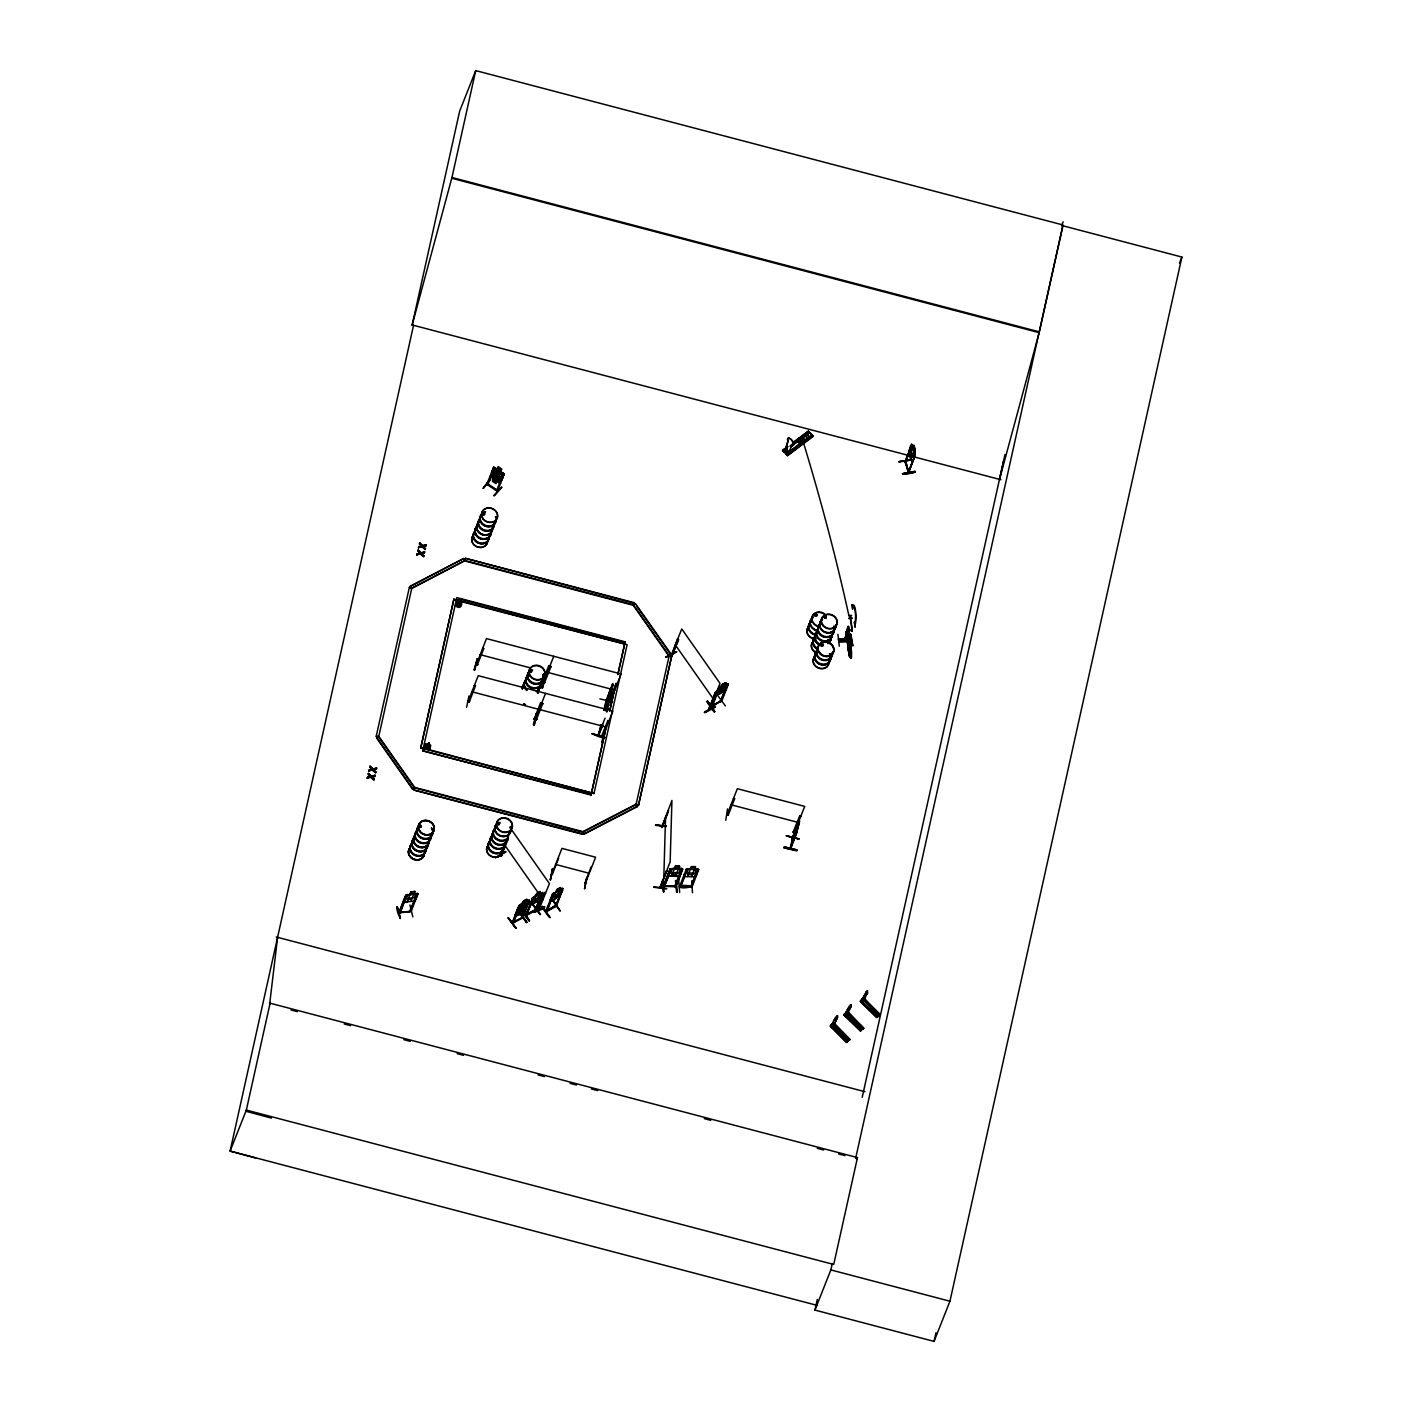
<?xml version="1.0" encoding="UTF-8"?>
<svg xmlns="http://www.w3.org/2000/svg" width="1412" height="1412" viewBox="0 0 1412 1412"><rect width="100%" height="100%" fill="white"/><g stroke="black" fill="none" stroke-linecap="round" stroke-linejoin="round"><path stroke-width="1.5" d="M429.689 746.913L428.877 742.906L425.171 747.16L426.6 748.889L428.86 748.766L429.213 743.047M460.824 603.701L460.012 599.694L456.305 603.948L457.735 605.66L459.994 605.536L460.347 599.835M832.78 1023.082C832.056 1026.03 833.715 1021.953 831.386 1025.024M846.053 1015.934L849.053 1013.092L847.376 1011.469L863.809 1028.201L862.785 1029.066L846.106 1012.881C847.906 1013.869 845.082 1010.604 846.247 1013.022L845.188 1013.639L845.947 1012.086M877.823 1016.658L860.79 1000.402L877.805 1016.693L876.799 1017.522L860.508 1001.09L863.526 998.602L880.205 1014.681L879.217 1015.51L862.679 998.496L861.761 1000.226L862.997 998.16L861.761 1000.226M863.12 999.855L862.079 998.919M785.496 450.993L786.343 450.163M786.943 449.74L786.36 450.357M653.721 887.23C674.371 890.301 667.717 888.06 653.862 886.912M666.287 826.638L655.503 824.873L666.252 826.002M660.163 887.283L670.153 861.92L671.935 800.445L661.681 827.45L662.387 825.614M659.863 887.618L666.764 870.692L660.375 887.795L659.845 886.701M661.593 826.267L661.681 827.326L668.511 810.259M660.428 887.76L660.639 886.048M661.91 826.85L661.946 825.579M662.193 827.255L662.157 826.32M666.323 870.639L666.746 871.733M663.799 877.982L665.564 816.524M785.99 451.24L786.484 450.816M849.618 656.651C854.454 646.025 846 617.732 851.595 652.203L851.56 657.286C850.2 663.181 847.429 644.013 849.459 642.001L851.083 653.474M428.86 748.766L429.301 743.206L429.566 747.954M459.994 605.536L460.418 599.994L460.683 604.742M598.459 734.734L602.871 724.374M606.683 700.458L604.336 710.236M414.457 838.163L414.122 839.257M419.805 825.649L419.505 826.461M421.058 826.549L419.717 825.861L421.129 825.579M421.111 826.691L420.352 827.044M432.16 829.391L432.884 829.762M433.025 829.85L432.707 828.985M482.922 514.268L483.222 513.121M483.063 514.409L482.992 513.156M484.74 513.897L483.645 515.045L482.498 514.109M496.406 517.763L495.383 516.863M497.218 823.761L499.636 823.531M497.942 824.273L498.401 823.108M499.407 823.62L498.312 824.467M499.583 823.478L498.86 824.873M510.297 826.973L510.456 827.503A8.278 7.184 21.6 0 1 510.156 833.009M510.385 826.602L511.373 826.62M529.924 670.929L530.788 672.359L531.794 671.318M531.265 671.971L531.742 670.753M538.643 686.638L538.696 687.82M531.124 669.8A8.154 7.095 21.6 0 0 528.582 679.048A8.154 7.095 21.6 0 0 538.855 683.055A8.154 7.095 21.6 0 0 543.196 674.495L544.061 674.265M544.185 674.583L543.744 674.036M914.888 471.732L902.515 473.779L914.958 471.379M902.462 473.726C928.125 468.025 908.71 475.473 902.515 473.726M798.645 823.478L798.751 822.313L792.22 838.693L799.616 821.36L795.891 833.098L797.286 826.002M512.221 923.06L522.934 917.323M512.662 923.448L512.45 922.424M522.016 918.347L522.864 916.794M522.705 917.906L528.882 901.368L521.981 918.312M526.252 915.1L536.56 909.469L525.599 915.294L532.448 897.873L542.773 892.384L534.954 910.193L542.367 893.549L536.225 910.14L525.846 915.647L533.012 898.65L532.324 899.515M525.829 914.711L526.729 914.146M534.954 910.193L536.348 908.975L535.36 909.434M556.293 905.074L545.738 911.305L552.674 894.114L562.823 888.395L555.64 906.116M547.274 910.669L553.151 894.767L545.985 911.764L556.363 905.163M555.428 905.621L556.628 905.569M487.881 484.263L487.246 483.186M846.476 631.87L848.294 651.444M710.871 706.388L721.991 700.564M711.101 705.806L712.019 705.241M711.224 705.735L711.419 706.724M712.425 705.647L721.726 700.211L721.567 701.323L720.632 701.817L727.762 684.785L720.314 701.411L728.186 683.655L717.684 689.074L721.55 686.567M721.708 701.305L728.01 685.138M721.867 700.687L711.242 706.688L712.178 705.241M852.107 628.058L850.412 618.227L852.142 631.393M277.599 937.321L269.621 1004.373L270.098 1003.191L857.472 1157.593L833.733 1264.464L246.341 1110.079L230.103 1151.098L255.625 1157.964M429.16 743.506L425.294 746.118M459.835 599.747L456.782 604.954M606.895 709.142L606.754 710.307L607.725 708.171L606.772 711.789M609.437 698.252L609.578 697.087M611.996 686.656L612.155 685.491L606.26 701.587M905.304 461.212L911.764 444.198C907.898 447.392 909.275 462.148 913.034 460.771M786.396 835.816L799.068 838.852M840.634 1034.025L842.046 1033.39M870.851 1009.086L872.51 1008.503L872.051 1010.004M838.799 640.871L851.471 640.942M848.736 629.487C851.065 624.404 843.335 646.484 844.429 639.707M845.611 639.918L845.488 640.977L849.336 629.558M848.171 629.911L844.447 639.812M845.594 640.73L849.442 630.811M599.888 698.905L612.596 701.764M786.678 450.869L785.301 451.099M798.821 440.703L799.086 442.15M801.486 441.868L801.451 440.72M794.056 835.357L793.35 839.875L795.556 829.321L794.427 833.715L794.885 831.28M796.65 827.556L793.791 838.357L793.95 836.592M784.031 847.782C823.831 855.707 757.803 841.993 796.703 850.854M786.36 835.975L799.033 839.046L786.484 835.586M790.173 848.383L796.986 831.244L790.261 848.647L790.438 847.553M792.15 838.604L792.361 837.669M790.296 848.541L792.697 836.875M790.826 848.541L792.891 837.669L791.126 847.977M797.18 825.667L794.338 837.351L795.009 836.681M796.915 827.838L796.244 831.262L797.709 827.573M796.968 831.333L799.192 820.796L798.486 825.314M797.286 831.562L790.738 848.647M797.639 829.373L798.733 824.661M908.304 470.973L909.081 472.049M474.167 669.976L477.38 658.68L474.238 669.959M466.613 707.253L468.925 696.028M474.856 670.153L477.309 658.663M475.491 685.738L474.361 685.455L475.491 685.738L469.419 701.64M476.479 664.381L477.38 665.193L476.426 663.746M477.415 665.14L477.715 664.099L476.232 664.434M483.734 648.655L482.586 648.355L483.734 648.655L477.238 665.14M535.36 719.696C533.542 716.519 537.584 721.585 535.678 718.673M533.33 724.744L536.472 713.466M545.067 681.872C538.254 681.802 548.756 683.708 542.226 682.243L548.774 665.758L550.98 666.729L548.774 665.758M551.068 666.34L544.467 682.878C544.132 677.778 543.002 689.144 541.484 687.679L542.755 682.084M536.436 713.466L533.895 724.85M534.213 725.027L536.736 713.537L534.407 724.709M542.19 687.856L543.655 681.502L544.82 681.678M544.167 680.425L542.455 687.926L544.714 680.619M536.736 719.343L534.089 719.308M540.549 702.858L542.737 703.829L540.549 702.858L534.071 719.414L534.371 718.249M601.547 737.099C603.683 733.834 601.9 739.641 601.547 736.164M611.82 687.873L611.767 688.474C616.903 672.641 605.201 710.042 610.284 691.015M610.019 699.417L611.255 699.275M609.772 699.999L610.125 698.852M604.142 731.275L602.236 742.853M609.913 705.294L612.331 694.139L610.478 705.771M607.866 720.544L608.925 721.232L607.866 720.544L601.283 736.976M616.109 683.461L617.168 684.132L616.109 683.461L608.801 701.746L609.243 699.469M725.768 820.284L727.48 808.917M728.415 814.865L727.409 814.442M734.646 798.768L733.499 798.468L734.646 798.768L728.433 814.636M793.597 831.333C796.615 833.504 791.073 831.827 794.585 831.509C795.927 834.439 791.391 843.441 793.773 835.675M793.738 836.239L795.874 826.549M795.221 832.586L793.35 838.04M799.686 815.871L800.745 816.56L799.686 815.871L793.103 832.303M427.783 749.101L428.983 743.559L426.6 748.889M458.918 605.872L460.294 600.294L456.305 603.948M552.516 868.698L550.38 879.958L552.463 868.733M552.886 868.504L550.309 879.888M585.256 883.471L595.599 857.225L561.941 848.365L551.598 874.699L552.586 873.781M558.64 858.284L552.163 874.769M584.78 883.382L585.609 882.465M586.951 877.735L584.533 888.925L586.739 877.364M584.762 883.435L591.169 866.844M1003.773 460.1L999.537 479.356L1039.356 331.873L1063.095 225.002L475.72 70.6L459.641 111.195L412.127 325.113L413.504 325.484L230.103 1151.098L817.495 1305.482M413.539 325.325L412.163 324.954L451.964 177.488L475.72 70.6M246.341 1110.079L270.098 1003.191M376.21 736.287L409.356 587.41L411.827 588.063L465.077 560.511L633.388 604.76L669.2 655.715L671.653 656.351L638.506 805.228L636.053 804.593L582.803 832.145L414.475 787.896L378.663 736.94L376.21 736.287L378.857 736.429L414.669 787.402L582.997 831.633L584.197 834.121L582.997 831.633L636.247 804.081L638.701 804.734M371.074 777.43C377.551 784.189 370.809 773.688 367.296 778.4L367.614 777.165L370.615 776.423L368.444 773.423L371.374 776.176L375.115 775.241L374.78 776.459L371.85 777.182L374.145 779.3L371.85 777.182M370.615 776.423L368.126 774.606L368.444 773.423M372.68 770.211C379.14 776.971 372.415 766.469 368.903 771.164L369.22 769.946L372.221 769.205L370.05 766.204L372.98 768.958L376.704 768.022L376.386 769.24L373.456 769.964L375.751 772.064L373.456 769.964M372.221 769.205L369.732 767.387L370.05 766.204M420.688 554.104C427.148 560.864 420.423 550.345 416.893 555.057L417.228 553.822L420.211 553.098L418.058 550.098L420.988 552.833L424.712 551.898L424.394 553.133L421.447 553.839L423.759 555.957L421.447 553.839M420.211 553.098L417.74 551.28L418.058 550.098M422.294 546.885C428.754 553.628 422.029 543.126 418.499 547.838L418.834 546.603L421.817 545.879L419.664 542.879L422.594 545.614L426.318 544.679L425.983 545.914L423.053 546.62L425.365 548.738L423.053 546.62M421.817 545.879L419.346 544.061L419.664 542.879M367.296 778.4L367.614 777.165M368.903 771.164L369.22 769.946M416.893 555.057L417.228 553.822M418.499 547.838L418.834 546.603M412.392 788.973L414.669 787.402L412.392 788.973L376.58 738.017L378.663 736.94L411.827 588.063L410.415 586.068L463.683 558.517L465.077 560.511L411.616 588.557L409.356 587.41M373.968 780.148L374.286 778.965M375.557 772.929L375.892 771.746M423.565 556.805L423.882 555.622M425.171 549.586L425.489 548.403M420.741 747.989L453.905 599.112L627.122 644.649L593.975 793.526L420.741 747.989L453.905 599.112M582.997 831.633L582.309 834.298L413.998 790.067L414.669 787.402M607.001 723.579L591.028 795.044L422.717 750.813L456.835 597.594L625.145 641.842L617.979 674.106M671.671 654.091L672.253 655.803L635.471 603.683L633.194 605.254L464.883 561.005L465.554 558.34L633.882 602.589L633.194 605.254L669.006 656.209L671.653 656.351M425.047 743.895L424.165 748.889M429.813 750.178L430.695 745.183L425.312 743.771M592.246 733.516C603.983 740.735 613.62 737.346 592.087 733.94M598.229 735.317L601 725.238M603.895 710.13L606.154 700.07M605.466 709.936L608.06 700.458M610.496 688.827L607.548 700.493L608.219 699.681M605.589 709.989L607.019 703.547M607.707 702.594L606.542 707.836L608.678 701.658M606.789 709.353L607.46 708.453M607.266 707.183L607.937 706.3L607.301 707.324M608.272 704.129L610.16 695.163M610.302 694.51L612.755 684.026M609.207 700.052L610.266 696.081L609.596 699.77L610.884 700.299M610.284 695.71L610.072 694.598L604.565 710.465M606.913 711.824L607.725 708.171M591.028 795.044L605.36 730.516M609.666 711.171L614.926 687.52M617.785 674.618L625.145 641.842M633.194 605.254L633.882 602.589M609.86 710.677L615.597 684.873M584.197 834.121L637.447 806.57L636.053 804.593L669.2 655.715L671.318 654.285L672.412 655.38M638.506 805.228L671.459 656.862M855.619 1158.405L1062.795 225.744L1181.897 257.055L949.941 1301.229L934.038 1341.4L814.936 1310.089L817.336 1299.34M862.22 1097.265L1004.991 454.505M814.936 1310.089L830.856 1269.918L832.286 1263.475M934.038 1341.4L935.962 1332.787M784.26 846.935L796.95 849.936L784.278 846.847M833.451 1020.947L832.162 1026.347M837.598 1017.752L837.545 1015.705L834.121 1020.17M836.769 1016.005L837.51 1015.846M847.253 1009.562L845.964 1014.963L850.73 1007.144M851.401 1006.368L850.553 1004.62M851.418 1004.603L850.289 1004.867M863.685 996.007L862.397 1001.426M863.738 996.431L865.15 994.03L864.338 995.248M867.815 992.83L866.862 994.26L867.497 993.095M816.083 615.597L815.818 614.114M817.054 615.226L816.895 615.826A8.278 7.184 21.6 0 0 814.9 616.25M825.102 617.626L824.555 616.673M826.055 617.344L825.226 617.891M822.914 644.966L821.255 644.878M822.808 645.743L822.967 644.19L821.219 643.89M828.103 639.459L828.667 639.936M833.962 627.105L833.627 626.116M830.644 653.95L829.532 653.88L830.238 654.815M829.444 654.021L830.415 654.197M605.907 710.201L608.29 704.111L606.313 709.636M792.008 445.486A4.36 1.906 53.3 0 0 793.138 442.644A4.36 1.906 53.3 0 0 789.008 438.285A4.36 1.906 53.3 0 0 787.896 441.126L785.425 449.51L788.337 452.581L792.203 445.327A4.36 1.906 53.3 0 0 793.332 442.485A4.36 1.906 53.3 0 0 789.22 438.144A4.36 1.906 53.3 0 0 788.09 440.985L785.619 449.369L788.531 452.44M609.649 692.586L610.69 689.18M607.089 704.182L608.113 700.776M848.312 629.893L849.265 629.964M795.362 835.004L798.186 823.302L795.397 829.391M538.89 908.004L538.89 909.734L549.409 883.594L511.126 829.109L500.536 855.142L501.666 855.919L500.43 855.195M501.048 854.26L501.86 855.39L500.766 854.56M501.807 855.231L501.083 856.113L507.914 839.805L507.261 838.869L500.501 855.301M544.52 892.631L538.131 908.869L544.891 892.437L545.544 893.355L544.891 892.437M539.49 908.957L538.29 908.163L538.749 909.61M671.671 655.821L677.513 638.912L678.537 639.636L671.883 655.998L678.537 639.636M708.806 708.665L709.512 709.565L720.032 683.426L681.749 628.94L671.441 654.674M460.33 602.677L459.377 601.971L460.188 599.712M429.071 742.941L428.242 745.183L429.213 745.907M484.634 514.409L484.21 513.191M419.188 826.249L420.388 827.467L421.464 826.585M433.396 829.956L432.831 830.132M529.853 671.547L530.612 670.4L530.877 671.953M543.955 674.442L543.02 674.989M497.236 823.461L498.701 822.843M601.247 724.868L600.329 725.274M419.54 543.214L422.594 545.614M417.934 550.433L420.988 552.833M426.318 544.679L422.453 545.95M425.983 545.914L423.194 546.285M411.827 588.063L410.415 586.068M424.712 551.898L420.847 553.169M424.394 553.133L421.588 553.504M376.58 738.017L378.663 736.94M490.564 479.092L483.381 488.058M369.926 766.539L372.98 768.958M368.32 773.758L371.374 776.176M497.306 491.411L486.875 484.175L493.688 467.037L504.26 474.22M491.711 472.402L493.882 467.054M488.305 483.945L487.652 484.845L494.447 468.449M376.386 769.24L373.58 769.628M376.704 768.022L372.839 769.293M374.78 776.459L371.974 776.847M375.115 775.241L371.232 776.512M492.488 481.245L493.476 479.18L491.994 477.309L493.459 473.62L495.824 473.249L499.107 475.509L500.219 478.315L498.754 482.004L496.742 481.439L495.983 483.663L492.488 481.245L493.335 479.162M498.418 466.825L497.553 468.908L495.541 468.36L494.094 472.049L495.206 474.838L498.471 477.097L500.854 476.744L502.301 473.038L500.819 471.167L501.825 469.119L498.33 466.684L497.553 468.66M410.221 586.58L463.683 558.517M465.554 558.34L633.67 603.083M494.076 495.471L501.701 487.193L494.094 495.877M496.742 490.476L502.954 474.361L503.907 475.032L502.954 474.361M504.137 474.167L497.412 491.5L497.906 490.529L496.389 490.246M456.429 600.541C464.23 597.629 462.907 612.596 455.123 605.43M422.717 750.813L591.24 794.55M413.998 790.067L582.521 833.804M477.644 664.558L476.515 663.817M468.908 702.223L468.378 700.846L469.366 701.235M469.172 702.241L469.49 701.252M399.137 912.964L411.227 911.305L417.987 893.549L405.703 895.208L398.872 912.946L405.262 896.443L406.374 896.302L400.231 912.823L398.766 912.54M400.249 911.781L406.374 896.302M400.337 918.488C396.207 896.691 394.972 910.193 400.443 918.153M407.062 901.915L410.857 891.978L414.951 891.413L414.21 893.531L415.799 893.867L414.334 897.555L407.839 899.938L406.427 898.632L407.874 894.943L410.115 894.078M410.221 894.131L411.016 892.155M411.527 892.26L413.981 891.925M410.874 901.385L414.951 891.413M409.921 905.004L412.834 916.847M409.868 911.075L416.363 894.979L417.493 894.837L409.974 911.481M411.086 910.881L410.151 910.387M415.799 898.985L417.846 893.584M553.786 656.28L543.426 682.084M535.095 719.573L545.544 693.38M536.225 719.979L542.826 703.441M536.507 719.926L536.578 718.779M505.902 852.001L495.33 857.737L505.549 851.577M515.98 928.072C491.923 896.461 531.406 949.429 508.673 917.906M515.309 914.729L517.427 909.257M521.699 917.429L529.218 900.097L518.857 905.727L512.115 923.113L519.793 906.822L512.627 923.395M513.386 923.06L520.693 904.757L523.552 901.28C530.93 897.997 522.828 899.691 522.599 903.15L518.857 905.727M624.669 644.013L453.693 599.623M518.61 910.016L524.187 905.727L525.282 906.363L521.134 913.635L517.692 915.523L518.539 913.299L515.345 914.535M518.539 914.747L520.604 913.617M523.905 901.191L525.988 900.062M529.376 920.483C506.343 888.501 545.279 941.839 521.434 910.722M526.694 899.426L525.899 901.403L527.364 901.121L525.899 904.81L520.34 909.081L519.228 908.446M526.835 899.285L525.988 901.509L529.218 900.097L521.822 918.312M612.596 683.532L605.677 701.782M606.101 702.011L612.985 684.538M609.525 694.422L610.99 690.733M604.283 709.654L610.319 694.404M604.124 710.36L610.513 694.704M605.924 707.447L610.408 696.116M606.948 706L608.413 702.311M540.69 897.679L538.784 900.203L530.736 904.651L532.43 898.014M606.119 711.313L607.937 706.3M610.761 700.246L621.121 673.983L486.452 638.595L476.268 664.911M526.111 915.576L525.935 914.588L535.113 909.769M526.994 914.076L533.012 898.65M602.43 724.268L598.123 735.158M605.042 718.161L602.942 723.473M602.642 725.38L598.635 735.546L600.965 725.433M536.948 893.355L534.177 896.938L526.464 914.676M532.73 904.333L540.531 914.464L532.712 904.562M536.242 895.437L537.037 893.461L540.249 891.713M537.39 893.372L539.472 892.243M519.051 912.505L526.658 922.265M539.613 893.549L540.178 891.59M539.472 893.69L540.319 891.466L536.948 893.461M601.53 737.152L601.6 736.005M533.93 912.187C553.275 901.05 542.843 910.687 533.93 912.152M601.741 742.412L604.636 731.751M535.942 909.522L542.367 893.549M542.084 906.539C553.451 921.506 552.074 921.436 542.279 906.222M552.586 893.99L550.38 899.338C551.068 905.763 565.277 888.501 558.905 896.338M553.151 894.767L546.903 910.775M593.975 793.526L420.935 747.495M560.44 887.601L556.999 889.472L552.851 896.744L553.945 897.397L557.175 895.632L559.523 893.108L560.44 887.601L559.664 889.578M557.528 889.489L559.593 888.36M546.232 911.711L556.452 906.186L562.505 889.666L555.816 906.027M555.34 906.681L562.753 890.019M552.78 900.697L560.07 910.899L553.257 900.485M676.524 651.832L666.058 657.215M669.2 655.715L671.177 655.115L636.512 605.942M636.053 804.593L637.447 806.57M792.962 442.944L808.458 431.225L812.835 435.849L787.437 455.688L782.742 450.569L786.202 447.851L783.272 450.622L783.272 449.422M785.849 447.498L785.443 448.539L789.555 452.599M786.484 451.522L785.143 450.11L784.454 451.875L785.372 449.934L786.713 451.346L785.778 453.287L786.713 451.346M786.961 454.523L812.765 436.202M801.539 436.379L805.828 441.215L801.539 436.379A1800.494 886.507 55.4 0 1 848.859 615.473L849.389 616.55M791.567 444.727L808.458 431.225M707.5 701.146C729.069 733.11 692.657 680.337 714.737 711.33M786.89 455.105L812.835 435.849L808.335 431.542M727.374 685.402L716.855 690.803L709.336 709.512L715.143 692.462L716.166 693.186L715.143 692.462M662.122 827.485L668.494 811.3M715.513 692.268L708.753 708.7M709.071 708.242L709.918 709.318L709.565 707.8M711.242 706.688L718.302 689.744L717.596 690.609M712.742 703.811L718.302 689.744M712.16 706.335L719.467 688.032L722.167 684.485L725.68 682.667L724.885 684.643M718.002 695.887L725.415 705.947M722.256 684.485L721.391 686.461M722.715 684.52L724.815 683.426M704.5 712.354L715.143 706.335M715.107 706.706L704.376 712.266L715.16 706.353M718.002 691.721L719.132 692.392L722.397 690.697L724.78 688.209L725.68 682.667M676.207 886.171L663.252 886.101L670.082 868.786L681.643 868.256M670.206 868.821L663.658 885.977M664.364 886.083C657.286 886.259 684.732 887.001 674.565 886.718L681.025 870.251L682.208 870.674L681.025 870.251M670.771 870.057L664.328 886.648L670.806 870.463L669.623 870.021L670.806 870.463M662.652 880.488L663.622 892.102L662.599 880.417M671.547 876.128L675.342 866.174L679.56 866.368L675.342 866.174M675.465 876.199L679.56 866.244M675.483 880.753L677.16 892.366L675.677 880.7M676.189 885.765L674.689 886.277M674.795 886.136L664.717 885.712M670.082 868.909L674.689 868.345L672.306 868.839L670.841 872.545L672.324 874.152L676.26 874.204L678.978 872.669L680.443 868.98L678.607 868.274L682.702 869.121L676.048 886.207M682.702 869.121L675.977 886.754M679.666 892.508L678.731 880.594M692.092 886.171C671.971 883.065 678.89 891.201 692.215 886.171M686.85 870.869L680.372 887.054L686.814 870.463L685.667 870.427L686.814 870.463M687.591 876.534L691.386 866.58L695.587 866.65L691.509 876.605M690.733 868.751L691.509 866.774M697.069 870.657L690.75 887.23L697.069 870.657L698.216 870.674L697.104 871.063M692.48 892.755L691.721 880.823M899.003 461.918L911.252 460.03M905.304 461.759L910.44 450.304M905.445 461.442L911.711 445.257L905.268 462.554M837.916 634.341L839.31 646.202M914.005 445.451L913.229 447.427L912.24 446.245L910.793 449.934L911.834 456.888L913.034 457.17L915.1 448.945L913.988 445.257L913.087 447.445L911.64 444.215M838.604 639.459L851.365 639.142L838.499 639.689M905.145 460.824L908.816 472.508L914.852 455.405L908.657 471.573M908.834 471.008L915.082 455.352L915.029 449.034M915.258 455.423L908.428 472.702L905.533 460.63M845.876 631.888L846.494 632.611L847.906 627.934M848.224 627.581L848.065 626.451L850.854 646.078L848.577 626.451L846.053 632.611L848.736 651.444M848.047 626.522L846.247 632.347M844.199 639.954L848.206 629.487M844.305 640.748L848.418 630.705L849.795 630.758L849.618 629.452L848.135 629.664M849.618 629.452L845.311 639.671M847.712 641.542L849.53 636.812L847.853 641.542M850.695 634.041L852.83 645.972L850.748 634.341M851.771 631.393L851.754 627.616M850.412 646.096L848.506 626.451M850.306 655.274L849.759 656.809L849.23 655.962M850.536 656.845L851.012 655.662L850.695 658.116M793.42 831.333L794.462 832.233M792.132 838.428L804.699 806.393L737.364 788.708L726.951 814.971L728.151 815.253M794.162 836.522L795.609 832.833M1061.559 225.849L1063.148 221.861M834.81 1025.218L833.574 1022.835L849.989 1039.603L848.983 1040.432L832.409 1024.353C835.41 1022.588 826.497 1026.524 832.48 1026.771L831.968 1027.654L834.986 1025.165M830.803 1025.13L847.429 1041.632M831.544 1025.165L831.862 1023.841M833.574 1022.835L850.006 1039.585M833.592 1021.07L835.763 1017.064M844.588 1013.745L861.232 1030.301L844.588 1013.745L843.794 1014.999L860.349 1031.078L863.332 1028.589L846.776 1012.492M845.329 1013.781L846.723 1011.857M846.106 1012.881L846.565 1011.716M847.376 1011.469L863.403 1028.536M847.588 1009.28L849.389 1005.926M839.24 1034.519L842.187 1032.172M840.917 1036.143L843.864 1033.813M842.399 1037.608L845.417 1035.12M844.076 1039.232L847.041 1036.902M880.241 1014.663L876.764 1017.54L860.261 1001.426L861.02 1000.208M845.206 1040.326L848.153 1037.979M853.024 1023.135L855.99 1020.788M879.57 1015.21L862.626 999.431L862.997 998.16M862.485 1002.396L865.485 999.537L863.809 997.913L880.117 1014.54M865.274 994.154L865.98 992.124M846.547 1042.462L830.291 1026.03L846.618 1042.409L847.588 1041.615L830.574 1025.324M867.286 992.495L867.445 990.747L865.715 992.583M854.648 1024.918L857.666 1022.429M856.202 1026.224L859.149 1023.876M857.825 1028.007L860.896 1025.377M858.937 1029.083L862.008 1026.471M860.685 1030.583L844.023 1014.751L847.094 1012.157M869.457 1009.58L872.404 1007.25M871.133 1011.221L874.099 1008.874M872.634 1012.669L875.634 1010.198M874.31 1014.31L877.258 1011.963M875.422 1015.404L878.388 1013.057M877.046 1017.169L860.508 1001.09M1179.514 263.073L1181.897 257.055M857.013 1158.758L857.472 1157.593M457.735 605.66L459.924 600.312M834.051 1024.565L837.263 1018.034M837.475 1017.628L834.174 1024.688L832.039 1026.224M847.835 1013.198L850.43 1007.815M866.739 994.136L864.391 999.767L862.255 1001.302M856.202 1023.206L855.372 1021.864M847.376 1009.686L848.841 1007.691M832.727 1024.547L832.903 1024.777M400.373 911.764L399.367 912.381M399.119 911.94L410.257 911.499M398.89 912.523L411.121 911.393M849.247 1040.15L832.074 1023.7M425.647 748.166L428.648 743.418M847.006 1013.128L846.9 1013.234M850.854 1007.268L851.048 1005.785M608.095 699.646L607.548 700.493L609.454 691.915M606.931 710.536L607.495 707.659M519.298 906.892L517.41 909.434C518.698 906.663 526.57 899.991 527.753 903.768M516.88 910.969L517.251 912.47L525.352 908.057L527.205 905.498M540.496 897.626C539.013 899.921 530.877 907.281 530.241 903.221M846.388 1013.039L863.226 1028.695M795.027 836.557L794.479 837.387L796.033 828.738M863.138 998.302L862.202 998.884L863.103 999.043M492.135 470.831L494.2 469.596L502.425 475.297L502.725 478.015M490.035 476.144L500.625 483.31L499.124 483.239M493.476 467.778L494.2 468.766M491.588 472.332L492.011 475.05L500.095 480.751L502.072 479.621M491.888 475.05L500.183 480.662M483.239 488.27L490.617 479.127M483.275 488.411L489.893 479.056M486.875 484.228L497.783 490.511M494.129 495.524L501.737 487.281M528.847 920.818L521.505 910.669M541.573 906.857L549.003 916.917M706.794 701.764L714.031 711.948M830.574 1025.889L847.147 1041.985M844.376 1014.504L843.829 1014.981M849.247 1040.097L832.303 1024.265M860.932 1030.601L844.252 1014.61M877.646 1016.693L860.808 1000.755M663.358 885.518L664.575 886.524M679.472 886.965L686.25 869.227L698.746 869.527L691.986 887.213L679.666 885.871M457.117 602.094L460.012 599.694M428.877 742.906L425.983 745.307M425.171 747.16L428.577 743.259M866.333 991.983L867.586 990.871M854.737 1021.935L854.913 1023.418M520.551 909.875L517.498 913.317L521.046 909.946L523.252 910.158L521.981 909.081M415.887 898.844L413.804 901.068L404.238 902.303L403.603 900.521M544.697 682.878L542.226 682.243M534.142 718.832L536.613 719.308M863.756 1028.254L847.253 1012.104M678.448 876.164L680.46 874.275M678.537 876.358L668.635 876.075L668.123 874.081L668.653 876.217L678.537 876.358L680.602 874.293M684.82 876.552L684.026 874.505L684.696 876.623L694.58 876.764L696.645 874.699M456.429 602.889L459.73 599.871M397.196 906.963L400.284 918.418M826.091 618.138L826.232 616.956M821.731 645.46L822.79 644.384M512.344 922.424L522.634 917.376M863.809 997.913L865.238 999.731M835.251 1024.477L833.345 1023.029M846.829 1042.109L849.9 1039.479L832.868 1023.982M782.83 450.657L787.614 446.686M792.626 442.786L808.052 431.437M782.407 450.41L787.931 446.686M786.484 448.557L782.83 450.499M787.084 448.857L783.289 451.363L786.643 448.734M807.099 433.484L790.067 446.227L809.482 432.937M783.254 451.31L783.925 451.999L787.084 449.016M790.491 446.474L809.235 432.337M790.632 446.81L807.788 434.208M812.765 436.026L811.918 435.125L785.99 454.17L809.782 436.29M786.802 454.999L812.341 435.92M787.437 455.688L812.941 436.59M522.122 910.105L529.429 920.518M484.457 514.621L483.363 514.868M499.195 824.167L498.189 824.184M467.866 701.482L469.243 701.782L468.166 701.376M602.536 736.764L601.759 736.57M602.518 737.329L612.879 711.083L478.227 675.677L467.884 702.011M794.338 832.656L793.244 832.339M543.797 681.537L542.437 681.59M854.948 1023.312L856.096 1023.259M855.866 1023.488L856.096 1022.059M842.064 1034.872L842.293 1033.425M500.042 480.627L502.054 479.427M863.279 999.29L879.764 1015.034M801.169 442.238L799.368 442.397L798.768 441.038M524.134 910.405L516.033 914.729M517.692 915.523L525.635 909.081M519.528 906.469L518.839 907.334M542.632 893.902L541.414 894.061M529.147 901.721L527.929 901.88M557.069 889.578L560.529 887.707M552.463 895.632L553.398 895.12M550.786 900.662L558.975 896.355M512.485 923.413L522.775 917.8M555.234 905.904L546.285 911.217M526.464 922.601L519.651 912.17L527.011 922.265M560.07 910.899L553.222 900.485M665.546 657.004L676.701 651.638L665.899 657.427M715.425 707.183L704.782 712.778M507.914 839.805L506.89 839.063M500.236 854.384L505.602 851.595M533.754 912.434L544.467 906.875M405.738 895.332L407.468 894.449M633.388 604.76L635.471 603.683M725.75 682.773L722.167 684.485M724.833 684.891L728.062 683.743M715.902 695.604C737.329 680.637 719.996 696.998 715.584 694.386M584.392 833.627L637.642 806.075M848.859 615.473L851.63 615.403L850.624 616.444M815.095 614.167L816.648 615.244L815.042 615.085M816.471 615.685L816.56 614.502M824.837 616.162L824.061 617.291M686.267 869.351L690.75 868.557L688.35 869.245L686.885 872.951L688.368 874.558L692.304 874.628L695.022 873.075L696.487 869.386L694.651 868.68L697.687 868.662L698.605 869.545L694.58 876.764M495.63 516.651L496.6 516.898M496.406 517.639L495.559 517.639M530.33 670.294L531.565 670.329M410.027 911.005L411.439 910.775M540.055 914.676L532.677 904.351M526.57 922.495L519.192 912.17M418.64 547.503L422.435 546.55M417.034 554.722L420.829 553.769M369.026 770.846L372.821 769.875M367.42 778.065L371.215 777.112M418.711 546.938L421.694 546.215M417.105 554.157L420.088 553.433M369.097 770.281L372.08 769.54M367.491 777.5L370.474 776.759M517.145 913.705L518.61 913.423M539.384 893.567L540.849 893.284L537.037 899.515L533.824 901.262L532.712 900.627M822.225 645.937L822.772 644.949M912.417 444.692L915.135 453.411M911.587 446.368L911.711 445.257M909.54 449.528L909.169 452.67L911.976 461.265M915.17 456.447L914.429 455.476M905.463 461.848L905.621 460.771M905.233 462.43L905.922 461.9L908.534 472.067M902.656 474.308L915.029 472.19M611.114 699.24L609.737 699.522M414.987 891.554L410.857 891.978M409.921 894.661L413.751 894.149M408.474 898.35L412.286 897.838M405.368 896.849L406.479 896.708M410.345 910.405L411.316 910.281M483.592 512.944L484.387 513.156M530.771 670.612L531.847 670.506M543.496 674.865L543.232 674.989A8.278 7.184 21.6 0 1 538.713 683.637A8.278 7.184 21.6 0 1 528.282 679.578A8.278 7.184 21.6 0 1 530.877 670.206M420.335 825.367L420.052 825.526A8.154 7.095 21.6 0 0 421.058 838.146A8.154 7.095 21.6 0 0 432.601 832.18M498.048 822.702L498.365 822.667A8.278 7.184 21.6 0 0 496.742 833.468A8.278 7.184 21.6 0 0 508.973 834.51M498.86 824.732L497.324 823.69M871.839 1008.186L870.886 1009.315M848.471 630.793L849.724 630.917L849.353 628.799M838.393 639.195L851.189 638.912M851.56 640.518L838.657 641.136L851.56 640.607M847.818 641.454L849.336 656.068L848.065 645.866M800.516 442.485L799.439 442.221M674.407 868.874L678.342 868.945M690.45 869.28L694.386 869.351M672.959 872.563L676.877 872.634M689.003 872.969L692.921 873.04M825.085 616.091L826.02 616.356M825.455 616.232L824.326 617.838M816.101 616.073L814.848 615.367M822.225 645.796L820.884 644.543M655.521 825.349L666.34 826.302M515.221 914.623L516.192 914.747M561.941 888.377L562.911 888.501M510.809 827.556L510.509 827.397A8.278 7.184 21.6 0 1 506.237 835.904A8.278 7.184 21.6 0 1 495.806 831.844A8.278 7.184 21.6 0 1 498.401 822.472M458.194 601.759L459.377 601.971M841.87 1033.178L840.758 1034.449M676.577 892.296L675.624 880.417M800.18 440.103L801.169 440.597M534.177 718.92L536.56 719.485M793.703 831.333L794.691 831.65M451.964 177.488L1039.356 331.873M451.681 178.23L1039.055 332.632M412.163 324.954L1000.914 479.727M458.759 598.67L624.951 642.354M612.702 684.82L612.49 685.826M480.098 654.656L530.594 667.929M549.533 672.906L614.75 690.062M610.125 696.398L609.913 697.404M471.855 691.756L606.507 727.145M592.105 733.834L604.76 737.135M731.01 804.769L798.327 822.472M555.569 864.444L589.245 873.287M276.205 936.968L864.974 1091.723M290.943 1009.968L297.332 1011.645M344.21 1023.965L350.6 1025.641M403.867 1039.656L410.257 1041.332M457.153 1053.652L463.542 1055.329M538.113 1074.938L544.52 1076.615M570.077 1083.339L576.484 1085.016M591.399 1088.934L597.788 1090.629M704.323 1118.622L710.73 1120.316M817.266 1148.309L823.655 1149.986M838.569 1153.922L844.976 1155.598M830.856 1269.918L949.941 1301.229M245.882 1111.244L271.404 1118.11M786.872 450.728L786.784 450.163M825.632 616.391L825.067 617.715M815.995 613.991L817.107 615.014M822.119 643.978L823.09 644.402M795.044 833.274L796.756 826.973L794.832 831.686M416.911 893.214L417.881 893.708M490.617 530.171L490.758 530.259A8.278 7.184 21.6 0 1 481.386 538.978A8.278 7.184 21.6 0 1 476.815 526.605M420.052 826.744L419.523 826.126M494.112 469.702L502.425 475.297L502.637 478.103M488.358 484.192L496.653 489.946M800.957 440.191L801.522 441.215M824.432 617.732L825.508 618.332L826.055 617.168M844.376 1014.31L861.002 1030.548M784.684 451.699L786.007 453.111M553.981 892.666L552.48 894.025M550.451 899.462L550.856 900.768M516.845 911.146L517.163 912.364M508.497 918.206L515.945 928.337M677.513 638.912L678.166 639.83M707.43 701.199L714.631 711.648M500.536 855.142L501.189 856.06M675.395 645.019L713.678 699.487M463.471 559.028L464.883 561.005M504.772 845.188L543.055 899.656M376.792 737.505L412.604 788.478M503.237 472.702L504.19 474.308M403.744 900.485L404.379 902.339M904.916 461.406L908.393 472.579M527.241 902.55L527.629 903.839M419.135 826.602L420.105 825.385A8.278 7.184 21.6 0 0 417.934 835.216A8.278 7.184 21.6 0 0 429.23 838.181A8.278 7.184 21.6 0 0 431.437 828.226M849 628.817L849.265 630.758M662.687 880.188L663.622 892.102M509.926 833.204A8.137 7.078 21.6 0 1 496.742 833.662A8.137 7.078 21.6 0 1 500.148 822.384M510.314 827.75A8.137 7.078 21.6 0 1 510.597 831.491M508.196 837.651A8.154 7.095 21.6 0 1 495.718 838.834A8.154 7.095 21.6 0 1 496.512 827.485M506.802 841.093A8.119 7.06 21.6 0 1 495.188 842.911A8.119 7.06 21.6 0 1 493.6 832.074M508.391 837.44A8.278 7.184 21.6 0 1 495.736 838.64A8.278 7.184 21.6 0 1 496.547 827.132M508.479 836.91A8.137 7.078 21.6 0 1 496.018 838.075A8.137 7.078 21.6 0 1 496.812 826.761M506.661 841.57A8.172 7.095 21.6 0 1 494.994 843.388A8.172 7.095 21.6 0 1 493.388 832.48M502.584 850.148A8.119 7.06 21.6 0 1 491.094 856.096A8.119 7.06 21.6 0 1 490.158 843.599M503.978 846.706A8.154 7.095 21.6 0 1 493.423 853.113A8.154 7.095 21.6 0 1 489.929 841.234M502.478 850.412A8.119 7.06 21.6 0 1 490.988 856.36A8.119 7.06 21.6 0 1 490.052 843.864M491.976 836.063A8.154 7.095 21.6 0 0 492.753 846.3A8.154 7.095 21.6 0 0 504.084 846.582A8.278 7.184 21.6 0 1 493.494 852.936A8.278 7.184 21.6 0 1 489.946 840.899M504.296 846.212A8.278 7.184 21.6 0 1 493.582 852.707A8.278 7.184 21.6 0 1 490.035 840.669M502.319 851.012A8.137 7.078 21.6 0 1 491.005 850.712A8.137 7.078 21.6 0 1 490.246 840.493M504.26 845.964A8.137 7.078 21.6 0 1 503.466 849.547M504.931 845.859A8.137 7.078 21.6 0 1 493.3 847.677A8.137 7.078 21.6 0 1 491.694 836.804M505.231 845.417A8.278 7.184 21.6 0 1 493.423 847.271A8.278 7.184 21.6 0 1 491.8 836.239M505.372 843.211A8.119 7.06 21.6 0 1 494.112 842.929A8.119 7.06 21.6 0 1 493.335 832.727M495.859 519.757A8.154 7.095 21.6 0 1 489.099 526.8A8.154 7.095 21.6 0 1 480.062 520.622A8.154 7.095 21.6 0 1 485.251 512.521M496.124 519.016A8.137 7.078 21.6 0 1 489.382 526.041A8.137 7.078 21.6 0 1 480.362 519.881A8.137 7.078 21.6 0 1 485.552 511.779M496.071 519.51A8.278 7.184 21.6 0 1 489.205 526.641A8.278 7.184 21.6 0 1 480.062 520.375A8.278 7.184 21.6 0 1 485.304 512.168M492.629 527.947A8.172 7.095 21.6 0 1 481.068 533.93A8.172 7.095 21.6 0 1 480.115 521.363M493.67 522.316A8.137 7.078 21.6 0 1 484.563 530.93A8.137 7.078 21.6 0 1 480.062 518.751M492.7 527.753A8.172 7.095 21.6 0 1 482.127 534.177A8.172 7.095 21.6 0 1 478.633 522.281M494.394 523.711A8.278 7.184 21.6 0 1 483.698 530.224A8.278 7.184 21.6 0 1 480.151 518.169M494.394 523.464A8.154 7.095 21.6 0 1 483.839 529.871A8.154 7.095 21.6 0 1 480.345 517.992M489.082 536.842A8.137 7.078 21.6 0 1 478.544 543.232A8.137 7.078 21.6 0 1 475.05 531.389M487.564 542.279A8.172 7.095 21.6 0 1 476.144 546.391A8.172 7.095 21.6 0 1 473.567 535.077M473.62 534.936A8.172 7.095 21.6 0 0 476.144 546.391A8.172 7.095 21.6 0 0 487.511 542.42M489.382 536.101A8.154 7.095 21.6 0 1 477.856 542.067A8.154 7.095 21.6 0 1 476.903 529.518M490.741 530.012A8.278 7.184 21.6 0 1 486.328 538.678A8.278 7.184 21.6 0 1 475.915 534.636A8.278 7.184 21.6 0 1 478.492 525.264M490.705 529.782A8.137 7.078 21.6 0 1 486.381 538.325A8.137 7.078 21.6 0 1 476.126 534.336A8.137 7.078 21.6 0 1 478.668 525.105M492.029 526.447A8.137 7.078 21.6 0 1 487.705 534.971A8.137 7.078 21.6 0 1 477.45 530.983A8.137 7.078 21.6 0 1 479.992 521.752M489.311 536.578A8.278 7.184 21.6 0 1 478.597 543.09A8.278 7.184 21.6 0 1 475.05 531.036M490.846 532.412A8.154 7.095 21.6 0 1 480.292 538.819A8.154 7.095 21.6 0 1 476.797 526.941M832.427 652.132A8.154 7.095 21.6 0 1 822.737 659.528A8.154 7.095 21.6 0 1 817.972 647.914M821.184 645.796A8.154 7.095 21.6 0 1 823.178 645.425M832.445 652.379A8.278 7.184 21.6 0 1 822.614 659.881A8.278 7.184 21.6 0 1 817.795 648.09M821.025 645.972A8.278 7.184 21.6 0 1 823.055 645.584M830.68 656.809A8.278 7.184 21.6 0 1 819.825 663.94A8.278 7.184 21.6 0 1 817.477 651.267M832.197 654.762A8.137 7.078 21.6 0 1 821.449 659.898A8.137 7.078 21.6 0 1 817.707 648.655M830.662 656.562A8.137 7.078 21.6 0 1 820.99 663.94A8.137 7.078 21.6 0 1 816.242 652.344M830.38 657.304A8.154 7.095 21.6 0 1 819.684 664.346A8.154 7.095 21.6 0 1 817.354 651.832M828.985 660.763A8.119 7.06 21.6 0 1 820.354 668.37A8.119 7.06 21.6 0 1 813.612 658.133M814.583 656.562A8.119 7.06 21.6 0 1 816.012 655.309M830.591 657.039A8.278 7.184 21.6 0 1 819.737 664.169A8.278 7.184 21.6 0 1 817.389 651.479M828.879 661.028A8.119 7.06 21.6 0 1 818.219 668.035A8.119 7.06 21.6 0 1 815.907 655.574M819.119 626.293A8.119 7.06 21.6 0 1 812.8 615.244A8.119 7.06 21.6 0 1 826.02 615.173M818.96 626.681A8.119 7.06 21.6 0 1 812.641 615.632A8.119 7.06 21.6 0 1 825.861 615.561M817.53 630.405A8.278 7.184 21.6 0 1 810.523 624.669A8.278 7.184 21.6 0 1 813.1 617.115M815.765 634.835A8.278 7.184 21.6 0 1 808.758 629.099A8.278 7.184 21.6 0 1 811.353 621.545M817.354 630.776A8.137 7.078 21.6 0 1 810.453 625.128A8.137 7.078 21.6 0 1 812.994 617.697M815.889 634.465A8.137 7.078 21.6 0 1 808.988 628.817A8.137 7.078 21.6 0 1 811.529 621.386M815.677 635.065A8.278 7.184 21.6 0 1 808.67 629.328A8.278 7.184 21.6 0 1 811.265 621.774M816.312 638.771A8.119 7.06 21.6 0 1 807.699 633.935A8.119 7.06 21.6 0 1 809.87 625.604M817.442 630.635A8.278 7.184 21.6 0 1 810.417 624.898A8.278 7.184 21.6 0 1 813.012 617.344M814.124 638.912A8.119 7.06 21.6 0 1 808.352 627.105M430.836 836.628A8.154 7.095 21.6 0 1 420.282 843.035A8.154 7.095 21.6 0 1 416.787 831.156M429.46 840.087A8.137 7.078 21.6 0 1 418.905 846.476A8.137 7.078 21.6 0 1 415.428 834.633M431.542 827.803A8.154 7.095 21.6 0 1 429.372 837.616A8.154 7.095 21.6 0 1 418.234 834.686A8.154 7.095 21.6 0 1 420.405 824.873M428.948 838.463A8.154 7.095 21.6 0 1 419.823 847.076A8.154 7.095 21.6 0 1 415.322 834.863M431.137 836.133A8.278 7.184 21.6 0 1 420.441 842.629A8.278 7.184 21.6 0 1 416.893 830.591M431.137 835.886A8.154 7.095 21.6 0 1 420.582 842.293A8.154 7.095 21.6 0 1 417.087 830.415M425.418 847.376A8.154 7.095 21.6 0 1 421.076 855.937A8.154 7.095 21.6 0 1 410.804 851.93A8.154 7.095 21.6 0 1 413.345 842.682M424.447 852.724A8.137 7.078 21.6 0 1 413.91 859.114A8.137 7.078 21.6 0 1 410.415 847.271M426.142 848.771A8.278 7.184 21.6 0 1 414.44 854.825A8.278 7.184 21.6 0 1 413.487 842.117M426.124 848.524A8.154 7.095 21.6 0 1 414.599 854.489A8.154 7.095 21.6 0 1 413.645 841.94M426.795 848.418A8.154 7.095 21.6 0 1 414.316 849.6A8.154 7.095 21.6 0 1 415.11 838.251M427.183 842.946A8.154 7.095 21.6 0 1 427.465 846.688M427.801 844.57A8.278 7.184 21.6 0 1 416.116 850.624A8.278 7.184 21.6 0 1 415.146 837.898M427.889 844.076A8.154 7.095 21.6 0 1 417.317 850.501A8.154 7.095 21.6 0 1 413.84 838.622M428.771 838.869A8.137 7.078 21.6 0 1 419.664 847.465A8.137 7.078 21.6 0 1 415.163 835.286M428.895 838.622A8.172 7.095 21.6 0 1 419.752 847.253A8.172 7.095 21.6 0 1 415.234 835.039M835.727 624.775A8.278 7.184 21.6 0 1 824.873 631.905A8.278 7.184 21.6 0 1 822.508 619.215M833.962 629.205A8.278 7.184 21.6 0 1 824.131 636.706A8.278 7.184 21.6 0 1 819.313 624.934M835.41 625.269A8.137 7.078 21.6 0 1 827.803 633A8.137 7.078 21.6 0 1 819.542 624.422M820.001 622.621A8.137 7.078 21.6 0 1 822.402 619.797M833.945 628.958A8.137 7.078 21.6 0 1 824.273 636.335A8.137 7.078 21.6 0 1 819.525 624.739M833.733 631.588A8.137 7.078 21.6 0 1 822.967 636.724A8.137 7.078 21.6 0 1 819.225 625.481M832.339 635.047A8.119 7.06 21.6 0 1 821.59 640.183A8.119 7.06 21.6 0 1 817.866 628.975M833.874 629.434A8.278 7.184 21.6 0 1 824.043 636.936A8.278 7.184 21.6 0 1 819.225 625.145M835.639 625.004A8.278 7.184 21.6 0 1 824.784 632.135A8.278 7.184 21.6 0 1 822.419 619.444M832.233 635.294A8.119 7.06 21.6 0 1 821.502 640.43A8.119 7.06 21.6 0 1 817.777 629.205M818.113 648.973A8.278 7.184 21.6 0 1 815.748 636.3M819.719 644.931A8.137 7.078 21.6 0 1 817.407 632.435M830.485 639.795A8.137 7.078 21.6 0 1 830.009 641.577M818.254 648.62A8.137 7.078 21.6 0 1 815.942 636.124M817.954 649.379A8.154 7.095 21.6 0 1 815.642 636.865M816.595 652.803A8.119 7.06 21.6 0 1 814.283 640.342M818.025 649.202A8.278 7.184 21.6 0 1 815.659 636.53M830.715 639.565A8.278 7.184 21.6 0 1 829.25 642.972M819.772 644.772A8.278 7.184 21.6 0 1 817.424 632.082M830.803 639.336A8.278 7.184 21.6 0 1 829.338 642.742M819.86 644.543A8.278 7.184 21.6 0 1 817.513 631.852M816.489 653.068A8.119 7.06 21.6 0 1 814.177 640.607M830.768 639.054A8.137 7.078 21.6 0 1 827.909 643.66M822.049 644.772A8.137 7.078 21.6 0 1 816.277 632.947M832.003 633.829A8.119 7.06 21.6 0 1 822.331 641.189A8.119 7.06 21.6 0 1 817.601 629.628M542.508 680.725A8.154 7.095 21.6 0 1 529.288 681.166A8.154 7.095 21.6 0 1 532.712 669.87M542.896 675.236A8.154 7.095 21.6 0 1 543.179 678.995M541.431 683.426A8.154 7.095 21.6 0 1 529.112 686.973A8.154 7.095 21.6 0 1 529.076 674.989M526.147 679.56A8.137 7.078 21.6 0 0 526.923 689.78A8.172 7.095 21.6 0 1 526.076 679.649M541.343 679.401A8.278 7.184 21.6 0 1 536.948 688.068A8.278 7.184 21.6 0 1 526.535 684.008A8.278 7.184 21.6 0 1 529.112 674.636M541.855 680.813A8.154 7.095 21.6 0 1 530.312 686.779A8.154 7.095 21.6 0 1 529.376 674.248M540.09 685.261A8.154 7.095 21.6 0 1 536.56 691.421M526.817 690.027A8.154 7.095 21.6 0 1 526.041 679.79M522.599 688.615A8.154 7.095 21.6 0 1 524.558 683.549M538.607 689.021A8.154 7.095 21.6 0 1 537.813 692.621M522.422 687.485A8.154 7.095 21.6 0 1 524.258 684.29M538.307 689.762A8.154 7.095 21.6 0 1 537.513 693.363M522.299 689.091A8.278 7.184 21.6 0 1 524.276 683.973M538.519 689.515A8.278 7.184 21.6 0 1 537.707 693.151M522.387 688.862A8.278 7.184 21.6 0 1 524.364 683.743M538.607 689.285A8.278 7.184 21.6 0 1 537.795 692.921M539.772 687.538A8.137 7.078 21.6 0 1 536.383 691.827M526.658 690.45A8.137 7.078 21.6 0 1 525.882 680.231M850.148 653.968L849 645.266L849.918 647.879C848.788 631.04 852.777 659.616 850.112 649.608L850.148 653.968L849.847 645.037L850.006 654.003M492.329 477.662L496.036 478.015L498.189 481.81L496.9 478.05L500.13 477.38L496.318 477.097L494.059 473.073L495.453 477.027L492.488 477.609M854.419 622.268L855.09 627.263L854.878 625.657A10.996 2.383 88.6 0 0 855.566 610.831A10.996 2.383 88.6 0 0 852.23 606.154L852.018 604.53L852.654 609.225L852.424 607.601A9.178 1.994 88.6 0 1 855.213 611.52A9.178 1.994 88.6 0 1 854.631 623.875L854.419 622.268M848.841 618.421L852.054 618.156L848.841 618.421M838.763 641.719L851.524 641.419L838.763 641.719M495.206 474.838L493.741 478.527L497.006 480.786L498.471 477.097L495.206 474.838M497.289 469.561L495.841 473.249L499.089 475.526L500.554 471.837L497.289 469.561M493.67 480.574L495.506 482.692L493.67 480.574M498.789 467.672L500.625 469.772L498.789 467.672M520.34 909.063L518.875 912.752L522.087 911.005L523.552 907.298L520.34 909.063M522.422 903.821L520.957 907.51L524.187 905.745L525.635 902.056L522.422 903.821M535.907 895.985L534.442 899.673L537.672 897.926L539.119 894.237L535.907 895.985M556.028 892.119L554.581 895.808L557.793 894.043L559.258 890.354L556.028 892.119M796.65 440.032L800.939 444.851L796.65 440.032M799.245 438.091L803.534 442.927L799.245 438.091M804.134 434.455L808.423 439.273L804.134 434.455M805.864 433.166L810.153 437.985L805.864 433.166M721.214 687.115L719.749 690.821L723.032 689.127L724.48 685.438L721.214 687.115M676.03 866.58L678.554 866.615L676.03 866.58M692.074 866.986L694.598 867.021L692.074 866.986M912.823 448.116L911.375 451.805L912.452 455.299L913.917 451.611L912.823 448.116M913.935 446.421L914.376 449.334L913.935 446.421M911.358 459.8L898.703 461.671L911.393 459.853M497.871 828.403A8.119 7.06 21.6 0 0 511.691 828.738A8.119 7.06 21.6 0 0 503.96 817.76A8.119 7.06 21.6 0 0 497.871 828.403M497.73 828.773A8.119 7.06 21.6 0 0 511.532 829.126A8.119 7.06 21.6 0 0 503.802 818.13A8.119 7.06 21.6 0 0 497.73 828.773M482.939 518.557A8.172 7.095 21.6 0 0 496.83 518.91A8.172 7.095 21.6 0 0 489.064 507.861A8.172 7.095 21.6 0 0 482.939 518.557M482.886 518.698A8.172 7.095 21.6 0 0 496.777 519.051A8.172 7.095 21.6 0 0 489.011 508.002A8.172 7.095 21.6 0 0 482.886 518.698M819.842 652.979A8.119 7.06 21.6 0 0 833.486 652.079A8.119 7.06 21.6 0 0 824.661 641.736A8.119 7.06 21.6 0 0 819.842 652.979M819.701 653.35A8.119 7.06 21.6 0 0 833.345 652.45A8.119 7.06 21.6 0 0 824.52 642.107A8.119 7.06 21.6 0 0 819.701 653.35A8.119 7.06 21.6 0 0 833.327 652.468A8.119 7.06 21.6 0 0 824.502 642.125A8.119 7.06 21.6 0 0 819.684 653.368M419.699 830.98A8.154 7.095 21.6 0 0 433.555 831.333A8.154 7.095 21.6 0 0 425.806 820.301A8.154 7.095 21.6 0 0 419.699 830.98M419.558 831.333A8.137 7.078 21.6 0 0 433.396 831.686A8.137 7.078 21.6 0 0 425.665 820.672A8.137 7.078 21.6 0 0 419.558 831.333M419.629 831.121A8.172 7.095 21.6 0 0 433.519 831.474A8.172 7.095 21.6 0 0 425.753 820.425A8.172 7.095 21.6 0 0 419.629 831.121M413.804 859.378A8.154 7.095 21.6 0 0 424.377 852.972A8.154 7.095 21.6 0 1 413.804 859.378A8.154 7.095 21.6 0 1 410.31 847.518A8.154 7.095 21.6 0 0 413.804 859.378M823.125 625.375A8.119 7.06 21.6 0 0 836.769 624.475A8.119 7.06 21.6 0 0 827.944 614.132A8.119 7.06 21.6 0 0 823.125 625.375M822.967 625.745A8.119 7.06 21.6 0 0 836.628 624.845A8.119 7.06 21.6 0 0 827.803 614.502A8.119 7.06 21.6 0 0 822.967 625.745M530.418 675.889A8.154 7.095 21.6 0 0 544.291 676.242A8.154 7.095 21.6 0 0 536.525 665.211A8.154 7.095 21.6 0 0 530.418 675.889M530.277 676.277A8.137 7.078 21.6 0 0 544.114 676.63A8.137 7.078 21.6 0 0 536.383 665.617A8.137 7.078 21.6 0 0 530.277 676.277M536.648 691.174A8.137 7.078 21.6 0 0 540.178 685.014A8.172 7.095 21.6 0 1 536.631 691.298M523.552 703.864A8.154 7.095 21.6 0 0 525.546 704.641A8.154 7.095 21.6 0 1 523.552 703.882"/></g></svg>
